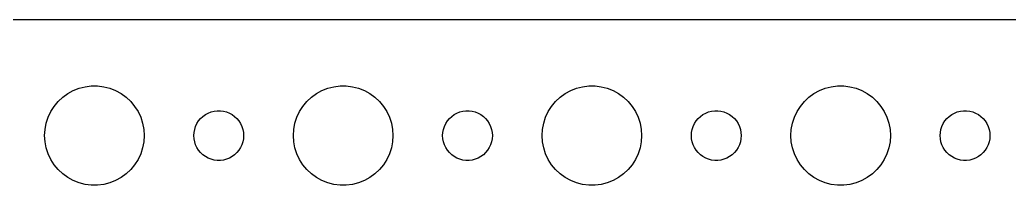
# Model space of a CAD drawing. Header units: metres. Extents: x -112 to 112, y -104 to 104.
# Drawn here: x -4.5 to 55.2, y 94.5 to 104.5 of the extents above; entities that cross this region are included whole.
import ezdxf

# ---------------------------------------------------------------- set-up
doc = ezdxf.new("R2010")
doc.units = ezdxf.units.M

msp = doc.modelspace()

# ---------------------------------------------------------------- linework, layer by layer
for p, q in [((107.314, 104.49), (-107.314, 104.49)), ((-1.27733, 100.214), (-0.92705, 100.353)), ((-0.92705, 100.353), (-0.56213, 100.447)), ((-0.56213, 100.447), (-0.18837, 100.494)), ((-0.18837, 100.494), (0.18837, 100.494)), ((0.18837, 100.494), (0.56213, 100.447)), ((0.56213, 100.447), (0.92705, 100.353)), ((0.92705, 100.353), (1.27733, 100.214)), ((13.7227, 100.214), (14.0729, 100.353)), ((14.0729, 100.353), (14.4379, 100.447)), ((14.4379, 100.447), (14.8116, 100.494)), ((14.8116, 100.494), (15.1884, 100.494)), ((15.1884, 100.494), (15.5621, 100.447)), ((15.5621, 100.447), (15.927, 100.353)), ((15.927, 100.353), (16.2773, 100.214)), ((28.7227, 100.214), (29.0729, 100.353)), ((29.0729, 100.353), (29.4379, 100.447)), ((29.4379, 100.447), (29.8116, 100.494)), ((29.8116, 100.494), (30.1884, 100.494)), ((30.1884, 100.494), (30.5621, 100.447)), ((30.5621, 100.447), (30.927, 100.353)), ((30.927, 100.353), (31.2773, 100.214)), ((43.7227, 100.214), (44.0729, 100.353)), ((44.0729, 100.353), (44.4379, 100.447)), ((44.4379, 100.447), (44.8116, 100.494)), ((44.8116, 100.494), (45.1884, 100.494)), ((45.1884, 100.494), (45.5621, 100.447)), ((45.5621, 100.447), (45.927, 100.353)), ((45.927, 100.353), (46.2773, 100.214)), ((-2.1869, 99.5536), (-1.91226, 99.8115)), ((-1.91226, 99.8115), (-1.60747, 100.033)), ((-1.60747, 100.033), (-1.27733, 100.214)), ((1.27733, 100.214), (1.60747, 100.033)), ((1.60747, 100.033), (1.91226, 99.8115)), ((1.91226, 99.8115), (2.1869, 99.5536)), ((12.8131, 99.5536), (13.0877, 99.8115)), ((13.0877, 99.8115), (13.3925, 100.033)), ((13.3925, 100.033), (13.7227, 100.214)), ((16.2773, 100.214), (16.6075, 100.033)), ((16.6075, 100.033), (16.9123, 99.8115)), ((16.9123, 99.8115), (17.1869, 99.5536)), ((27.8131, 99.5536), (28.0877, 99.8115)), ((28.0877, 99.8115), (28.3925, 100.033)), ((28.3925, 100.033), (28.7227, 100.214)), ((31.2773, 100.214), (31.6075, 100.033)), ((31.6075, 100.033), (31.9123, 99.8115)), ((31.9123, 99.8115), (32.1869, 99.5536)), ((42.8131, 99.5536), (43.0877, 99.8115)), ((43.0877, 99.8115), (43.3925, 100.033)), ((43.3925, 100.033), (43.7227, 100.214)), ((46.2773, 100.214), (46.6075, 100.033)), ((46.6075, 100.033), (46.9123, 99.8115)), ((46.9123, 99.8115), (47.1869, 99.5536)), ((-2.62891, 98.9453), (-2.42705, 99.2634)), ((-2.42705, 99.2634), (-2.1869, 99.5536)), ((2.1869, 99.5536), (2.42705, 99.2634)), ((2.42705, 99.2634), (2.62891, 98.9453)), ((12.3711, 98.9453), (12.5729, 99.2634)), ((12.5729, 99.2634), (12.8131, 99.5536)), ((17.1869, 99.5536), (17.427, 99.2634)), ((17.427, 99.2634), (17.6289, 98.9453)), ((27.3711, 98.9453), (27.5729, 99.2634)), ((27.5729, 99.2634), (27.8131, 99.5536)), ((32.1869, 99.5536), (32.427, 99.2634)), ((32.427, 99.2634), (32.6289, 98.9453)), ((42.3711, 98.9453), (42.5729, 99.2634)), ((42.5729, 99.2634), (42.8131, 99.5536)), ((47.1869, 99.5536), (47.427, 99.2634)), ((47.427, 99.2634), (47.6289, 98.9453)), ((-2.90575, 98.2461), (-2.78932, 98.6044)), ((-2.78932, 98.6044), (-2.62891, 98.9453)), ((2.62891, 98.9453), (2.78932, 98.6044)), ((2.78932, 98.6044), (2.90575, 98.2461)), ((6.28647, 98.3817), (6.40654, 98.5268)), ((6.40654, 98.5268), (6.54385, 98.6558)), ((6.54385, 98.6558), (6.69626, 98.7665)), ((6.69626, 98.7665), (6.86133, 98.8572)), ((6.86133, 98.8572), (7.03647, 98.9266)), ((7.03647, 98.9266), (7.21892, 98.9734)), ((7.21892, 98.9734), (7.40581, 98.997)), ((7.40581, 98.997), (7.59418, 98.997)), ((7.59418, 98.997), (7.78107, 98.9734)), ((7.78107, 98.9734), (7.96352, 98.9266)), ((7.96352, 98.9266), (8.13866, 98.8572)), ((8.13866, 98.8572), (8.30373, 98.7665)), ((8.30373, 98.7665), (8.45613, 98.6558)), ((8.45613, 98.6558), (8.59344, 98.5268)), ((8.59344, 98.5268), (8.71352, 98.3817)), ((12.0942, 98.2461), (12.2107, 98.6044)), ((12.2107, 98.6044), (12.3711, 98.9453)), ((17.6289, 98.9453), (17.7893, 98.6044)), ((17.7893, 98.6044), (17.9057, 98.2461)), ((21.2865, 98.3817), (21.4065, 98.5268)), ((21.4065, 98.5268), (21.5439, 98.6558)), ((21.5439, 98.6558), (21.6963, 98.7665)), ((21.6963, 98.7665), (21.8613, 98.8572)), ((21.8613, 98.8572), (22.0365, 98.9266)), ((22.0365, 98.9266), (22.2189, 98.9734)), ((22.2189, 98.9734), (22.4058, 98.997)), ((22.4058, 98.997), (22.5942, 98.997)), ((22.5942, 98.997), (22.7811, 98.9734)), ((22.7811, 98.9734), (22.9635, 98.9266)), ((22.9635, 98.9266), (23.1387, 98.8572)), ((23.1387, 98.8572), (23.3037, 98.7665)), ((23.3037, 98.7665), (23.4561, 98.6558)), ((23.4561, 98.6558), (23.5934, 98.5268)), ((23.5934, 98.5268), (23.7135, 98.3817)), ((27.0942, 98.2461), (27.2107, 98.6044)), ((27.2107, 98.6044), (27.3711, 98.9453)), ((32.6289, 98.9453), (32.7893, 98.6044)), ((32.7893, 98.6044), (32.9057, 98.2461)), ((36.2865, 98.3817), (36.4065, 98.5268)), ((36.4065, 98.5268), (36.5439, 98.6558)), ((36.5439, 98.6558), (36.6963, 98.7665)), ((36.6963, 98.7665), (36.8613, 98.8572)), ((36.8613, 98.8572), (37.0365, 98.9266)), ((37.0365, 98.9266), (37.2189, 98.9734)), ((37.2189, 98.9734), (37.4058, 98.997)), ((37.4058, 98.997), (37.5942, 98.997)), ((37.5942, 98.997), (37.7811, 98.9734)), ((37.7811, 98.9734), (37.9635, 98.9266)), ((37.9635, 98.9266), (38.1387, 98.8572)), ((38.1387, 98.8572), (38.3037, 98.7665)), ((38.3037, 98.7665), (38.4561, 98.6558)), ((38.4561, 98.6558), (38.5934, 98.5268)), ((38.5934, 98.5268), (38.7135, 98.3817)), ((42.0942, 98.2461), (42.2107, 98.6044)), ((42.2107, 98.6044), (42.3711, 98.9453)), ((47.6289, 98.9453), (47.7893, 98.6044)), ((47.7893, 98.6044), (47.9057, 98.2461)), ((51.2865, 98.3817), (51.4065, 98.5268)), ((51.4065, 98.5268), (51.5439, 98.6558)), ((51.5439, 98.6558), (51.6963, 98.7665)), ((51.6963, 98.7665), (51.8613, 98.8572)), ((51.8613, 98.8572), (52.0365, 98.9266)), ((52.0365, 98.9266), (52.2189, 98.9734)), ((52.2189, 98.9734), (52.4058, 98.997)), ((52.4058, 98.997), (52.5942, 98.997)), ((52.5942, 98.997), (52.7811, 98.9734)), ((52.7811, 98.9734), (52.9635, 98.9266)), ((52.9635, 98.9266), (53.1387, 98.8572)), ((53.1387, 98.8572), (53.3037, 98.7665)), ((53.3037, 98.7665), (53.4561, 98.6558)), ((53.4561, 98.6558), (53.5934, 98.5268)), ((53.5934, 98.5268), (53.7135, 98.3817)), ((-3, 97.5), (-2.97633, 97.876)), ((-2.97633, 97.876), (-2.90575, 98.2461)), ((2.90575, 98.2461), (2.97633, 97.876)), ((2.97633, 97.876), (3, 97.5)), ((6.01183, 97.688), (6.04712, 97.873)), ((6.04712, 97.873), (6.10533, 98.0522)), ((6.10533, 98.0522), (6.18553, 98.2226)), ((6.18553, 98.2226), (6.28647, 98.3817)), ((8.71352, 98.3817), (8.81445, 98.2226)), ((8.81445, 98.2226), (8.89465, 98.0522)), ((8.89465, 98.0522), (8.95287, 97.873)), ((8.95287, 97.873), (8.98816, 97.688)), ((12, 97.5), (12.0237, 97.876)), ((12.0237, 97.876), (12.0942, 98.2461)), ((17.9057, 98.2461), (17.9763, 97.876)), ((17.9763, 97.876), (18, 97.5)), ((21.0118, 97.688), (21.0471, 97.873)), ((21.0471, 97.873), (21.1053, 98.0522)), ((21.1053, 98.0522), (21.1855, 98.2226)), ((21.1855, 98.2226), (21.2865, 98.3817)), ((23.7135, 98.3817), (23.8145, 98.2226)), ((23.8145, 98.2226), (23.8947, 98.0522)), ((23.8947, 98.0522), (23.9529, 97.873)), ((23.9529, 97.873), (23.9882, 97.688)), ((27, 97.5), (27.0237, 97.876)), ((27.0237, 97.876), (27.0942, 98.2461)), ((32.9057, 98.2461), (32.9763, 97.876)), ((32.9763, 97.876), (33, 97.5)), ((36.0118, 97.688), (36.0471, 97.873)), ((36.0471, 97.873), (36.1053, 98.0522)), ((36.1053, 98.0522), (36.1855, 98.2226)), ((36.1855, 98.2226), (36.2865, 98.3817)), ((38.7135, 98.3817), (38.8145, 98.2226)), ((38.8145, 98.2226), (38.8947, 98.0522)), ((38.8947, 98.0522), (38.9529, 97.873)), ((38.9529, 97.873), (38.9882, 97.688)), ((42, 97.5), (42.0237, 97.876)), ((42.0237, 97.876), (42.0942, 98.2461)), ((47.9057, 98.2461), (47.9763, 97.876)), ((47.9763, 97.876), (48, 97.5)), ((51.0118, 97.688), (51.0471, 97.873)), ((51.0471, 97.873), (51.1053, 98.0522)), ((51.1053, 98.0522), (51.1855, 98.2226)), ((51.1855, 98.2226), (51.2865, 98.3817)), ((53.7135, 98.3817), (53.8145, 98.2226)), ((53.8145, 98.2226), (53.8947, 98.0522)), ((53.8947, 98.0522), (53.9529, 97.873)), ((53.9529, 97.873), (53.9882, 97.688)), ((-2.97633, 97.124), (-3, 97.5)), ((3, 97.5), (2.97633, 97.124)), ((6, 97.5), (6.01183, 97.688)), ((6.01183, 97.312), (6, 97.5)), ((6.04712, 97.127), (6.01183, 97.312)), ((8.98816, 97.312), (8.95287, 97.127)), ((8.98816, 97.688), (9, 97.5)), ((9, 97.5), (8.98816, 97.312)), ((12.0237, 97.124), (12, 97.5)), ((18, 97.5), (17.9763, 97.124)), ((21, 97.5), (21.0118, 97.688)), ((21.0118, 97.312), (21, 97.5)), ((21.0471, 97.127), (21.0118, 97.312)), ((23.9882, 97.312), (23.9529, 97.127)), ((23.9882, 97.688), (24, 97.5)), ((24, 97.5), (23.9882, 97.312)), ((27.0237, 97.124), (27, 97.5)), ((33, 97.5), (32.9763, 97.124)), ((36, 97.5), (36.0118, 97.688)), ((36.0118, 97.312), (36, 97.5)), ((36.0471, 97.127), (36.0118, 97.312)), ((38.9882, 97.312), (38.9529, 97.127)), ((38.9882, 97.688), (39, 97.5)), ((39, 97.5), (38.9882, 97.312)), ((42.0237, 97.124), (42, 97.5)), ((48, 97.5), (47.9763, 97.124)), ((51, 97.5), (51.0118, 97.688)), ((51.0118, 97.312), (51, 97.5)), ((51.0471, 97.127), (51.0118, 97.312)), ((53.9882, 97.312), (53.9529, 97.127)), ((53.9882, 97.688), (54, 97.5)), ((54, 97.5), (53.9882, 97.312)), ((-2.90575, 96.7539), (-2.97633, 97.124)), ((-2.78932, 96.3956), (-2.90575, 96.7539)), ((2.90575, 96.7539), (2.78932, 96.3956)), ((2.97633, 97.124), (2.90575, 96.7539)), ((6.10533, 96.9478), (6.04712, 97.127)), ((6.18553, 96.7774), (6.10533, 96.9478)), ((6.28647, 96.6183), (6.18553, 96.7774)), ((8.81445, 96.7774), (8.71352, 96.6183)), ((8.89465, 96.9478), (8.81445, 96.7774)), ((8.95287, 97.127), (8.89465, 96.9478)), ((12.0942, 96.7539), (12.0237, 97.124)), ((12.2107, 96.3956), (12.0942, 96.7539)), ((17.9057, 96.7539), (17.7893, 96.3956)), ((17.9763, 97.124), (17.9057, 96.7539)), ((21.1053, 96.9478), (21.0471, 97.127)), ((21.1855, 96.7774), (21.1053, 96.9478)), ((21.2865, 96.6183), (21.1855, 96.7774)), ((23.8145, 96.7774), (23.7135, 96.6183)), ((23.8947, 96.9478), (23.8145, 96.7774)), ((23.9529, 97.127), (23.8947, 96.9478)), ((27.0942, 96.7539), (27.0237, 97.124)), ((27.2107, 96.3956), (27.0942, 96.7539)), ((32.9057, 96.7539), (32.7893, 96.3956)), ((32.9763, 97.124), (32.9057, 96.7539)), ((36.1053, 96.9478), (36.0471, 97.127)), ((36.1855, 96.7774), (36.1053, 96.9478)), ((36.2865, 96.6183), (36.1855, 96.7774)), ((38.8145, 96.7774), (38.7135, 96.6183)), ((38.8947, 96.9478), (38.8145, 96.7774)), ((38.9529, 97.127), (38.8947, 96.9478)), ((42.0942, 96.7539), (42.0237, 97.124)), ((42.2107, 96.3956), (42.0942, 96.7539)), ((47.9057, 96.7539), (47.7893, 96.3956)), ((47.9763, 97.124), (47.9057, 96.7539)), ((51.1053, 96.9478), (51.0471, 97.127)), ((51.1855, 96.7774), (51.1053, 96.9478)), ((51.2865, 96.6183), (51.1855, 96.7774)), ((53.8145, 96.7774), (53.7135, 96.6183)), ((53.8947, 96.9478), (53.8145, 96.7774)), ((53.9529, 97.127), (53.8947, 96.9478)), ((-2.62891, 96.0547), (-2.78932, 96.3956)), ((2.78932, 96.3956), (2.62891, 96.0547)), ((6.40654, 96.4732), (6.28647, 96.6183)), ((6.54385, 96.3442), (6.40654, 96.4732)), ((6.69626, 96.2335), (6.54385, 96.3442)), ((6.86133, 96.1428), (6.69626, 96.2335)), ((7.03647, 96.0734), (6.86133, 96.1428)), ((7.21892, 96.0266), (7.03647, 96.0734)), ((7.96352, 96.0734), (7.78107, 96.0266)), ((8.13866, 96.1428), (7.96352, 96.0734)), ((8.30373, 96.2335), (8.13866, 96.1428)), ((8.45613, 96.3442), (8.30373, 96.2335)), ((8.59344, 96.4732), (8.45613, 96.3442)), ((8.71352, 96.6183), (8.59344, 96.4732)), ((12.3711, 96.0547), (12.2107, 96.3956)), ((17.7893, 96.3956), (17.6289, 96.0547)), ((21.4065, 96.4732), (21.2865, 96.6183)), ((21.5439, 96.3442), (21.4065, 96.4732)), ((21.6963, 96.2335), (21.5439, 96.3442)), ((21.8613, 96.1428), (21.6963, 96.2335)), ((22.0365, 96.0734), (21.8613, 96.1428)), ((22.2189, 96.0266), (22.0365, 96.0734)), ((22.9635, 96.0734), (22.7811, 96.0266)), ((23.1387, 96.1428), (22.9635, 96.0734)), ((23.3037, 96.2335), (23.1387, 96.1428)), ((23.4561, 96.3442), (23.3037, 96.2335)), ((23.5934, 96.4732), (23.4561, 96.3442)), ((23.7135, 96.6183), (23.5934, 96.4732)), ((27.3711, 96.0547), (27.2107, 96.3956)), ((32.7893, 96.3956), (32.6289, 96.0547)), ((36.4065, 96.4732), (36.2865, 96.6183)), ((36.5439, 96.3442), (36.4065, 96.4732)), ((36.6963, 96.2335), (36.5439, 96.3442)), ((36.8613, 96.1428), (36.6963, 96.2335)), ((37.0365, 96.0734), (36.8613, 96.1428)), ((37.2189, 96.0266), (37.0365, 96.0734)), ((37.9635, 96.0734), (37.7811, 96.0266)), ((38.1387, 96.1428), (37.9635, 96.0734)), ((38.3037, 96.2335), (38.1387, 96.1428)), ((38.4561, 96.3442), (38.3037, 96.2335)), ((38.5934, 96.4732), (38.4561, 96.3442)), ((38.7135, 96.6183), (38.5934, 96.4732)), ((42.3711, 96.0547), (42.2107, 96.3956)), ((47.7893, 96.3956), (47.6289, 96.0547)), ((51.4065, 96.4732), (51.2865, 96.6183)), ((51.5439, 96.3442), (51.4065, 96.4732)), ((51.6963, 96.2335), (51.5439, 96.3442)), ((51.8613, 96.1428), (51.6963, 96.2335)), ((52.0365, 96.0734), (51.8613, 96.1428)), ((52.2189, 96.0266), (52.0365, 96.0734)), ((52.9635, 96.0734), (52.7811, 96.0266)), ((53.1387, 96.1428), (52.9635, 96.0734)), ((53.3037, 96.2335), (53.1387, 96.1428)), ((53.4561, 96.3442), (53.3037, 96.2335)), ((53.5934, 96.4732), (53.4561, 96.3442)), ((53.7135, 96.6183), (53.5934, 96.4732)), ((-2.42705, 95.7366), (-2.62891, 96.0547)), ((-2.1869, 95.4464), (-2.42705, 95.7366)), ((2.42705, 95.7366), (2.1869, 95.4464)), ((2.62891, 96.0547), (2.42705, 95.7366)), ((7.40581, 96.003), (7.21892, 96.0266)), ((7.59418, 96.003), (7.40581, 96.003)), ((7.78107, 96.0266), (7.59418, 96.003)), ((12.5729, 95.7366), (12.3711, 96.0547)), ((12.8131, 95.4464), (12.5729, 95.7366)), ((17.427, 95.7366), (17.1869, 95.4464)), ((17.6289, 96.0547), (17.427, 95.7366)), ((22.4058, 96.003), (22.2189, 96.0266)), ((22.5942, 96.003), (22.4058, 96.003)), ((22.7811, 96.0266), (22.5942, 96.003)), ((27.5729, 95.7366), (27.3711, 96.0547)), ((27.8131, 95.4464), (27.5729, 95.7366)), ((32.427, 95.7366), (32.1869, 95.4464)), ((32.6289, 96.0547), (32.427, 95.7366)), ((37.4058, 96.003), (37.2189, 96.0266)), ((37.5942, 96.003), (37.4058, 96.003)), ((37.7811, 96.0266), (37.5942, 96.003)), ((42.5729, 95.7366), (42.3711, 96.0547)), ((42.8131, 95.4464), (42.5729, 95.7366)), ((47.427, 95.7366), (47.1869, 95.4464)), ((47.6289, 96.0547), (47.427, 95.7366)), ((52.4058, 96.003), (52.2189, 96.0266)), ((52.5942, 96.003), (52.4058, 96.003)), ((52.7811, 96.0266), (52.5942, 96.003)), ((-1.91226, 95.1885), (-2.1869, 95.4464)), ((-1.60747, 94.967), (-1.91226, 95.1885)), ((-1.27733, 94.7855), (-1.60747, 94.967)), ((1.60747, 94.967), (1.27733, 94.7855)), ((1.91226, 95.1885), (1.60747, 94.967)), ((2.1869, 95.4464), (1.91226, 95.1885)), ((13.0877, 95.1885), (12.8131, 95.4464)), ((13.3925, 94.967), (13.0877, 95.1885)), ((13.7227, 94.7855), (13.3925, 94.967)), ((16.6075, 94.967), (16.2773, 94.7855)), ((16.9123, 95.1885), (16.6075, 94.967)), ((17.1869, 95.4464), (16.9123, 95.1885)), ((28.0877, 95.1885), (27.8131, 95.4464)), ((28.3925, 94.967), (28.0877, 95.1885)), ((28.7227, 94.7855), (28.3925, 94.967)), ((31.6075, 94.967), (31.2773, 94.7855)), ((31.9123, 95.1885), (31.6075, 94.967)), ((32.1869, 95.4464), (31.9123, 95.1885)), ((43.0877, 95.1885), (42.8131, 95.4464)), ((43.3925, 94.967), (43.0877, 95.1885)), ((43.7227, 94.7855), (43.3925, 94.967)), ((46.6075, 94.967), (46.2773, 94.7855)), ((46.9123, 95.1885), (46.6075, 94.967)), ((47.1869, 95.4464), (46.9123, 95.1885)), ((-0.92705, 94.6468), (-1.27733, 94.7855)), ((-0.56213, 94.5531), (-0.92705, 94.6468)), ((-0.18837, 94.5059), (-0.56213, 94.5531)), ((0.18837, 94.5059), (-0.18837, 94.5059)), ((0.56213, 94.5531), (0.18837, 94.5059)), ((0.92705, 94.6468), (0.56213, 94.5531)), ((1.27733, 94.7855), (0.92705, 94.6468)), ((14.0729, 94.6468), (13.7227, 94.7855)), ((14.4379, 94.5531), (14.0729, 94.6468)), ((14.8116, 94.5059), (14.4379, 94.5531)), ((15.1884, 94.5059), (14.8116, 94.5059)), ((15.5621, 94.5531), (15.1884, 94.5059)), ((15.927, 94.6468), (15.5621, 94.5531)), ((16.2773, 94.7855), (15.927, 94.6468)), ((29.0729, 94.6468), (28.7227, 94.7855)), ((29.4379, 94.5531), (29.0729, 94.6468)), ((29.8116, 94.5059), (29.4379, 94.5531)), ((30.1884, 94.5059), (29.8116, 94.5059)), ((30.5621, 94.5531), (30.1884, 94.5059)), ((30.927, 94.6468), (30.5621, 94.5531)), ((31.2773, 94.7855), (30.927, 94.6468)), ((44.0729, 94.6468), (43.7227, 94.7855)), ((44.4379, 94.5531), (44.0729, 94.6468)), ((44.8116, 94.5059), (44.4379, 94.5531)), ((45.1884, 94.5059), (44.8116, 94.5059)), ((45.5621, 94.5531), (45.1884, 94.5059)), ((45.927, 94.6468), (45.5621, 94.5531)), ((46.2773, 94.7855), (45.927, 94.6468))]:
    msp.add_line(p, q)

doc.saveas('drawing.dxf')
